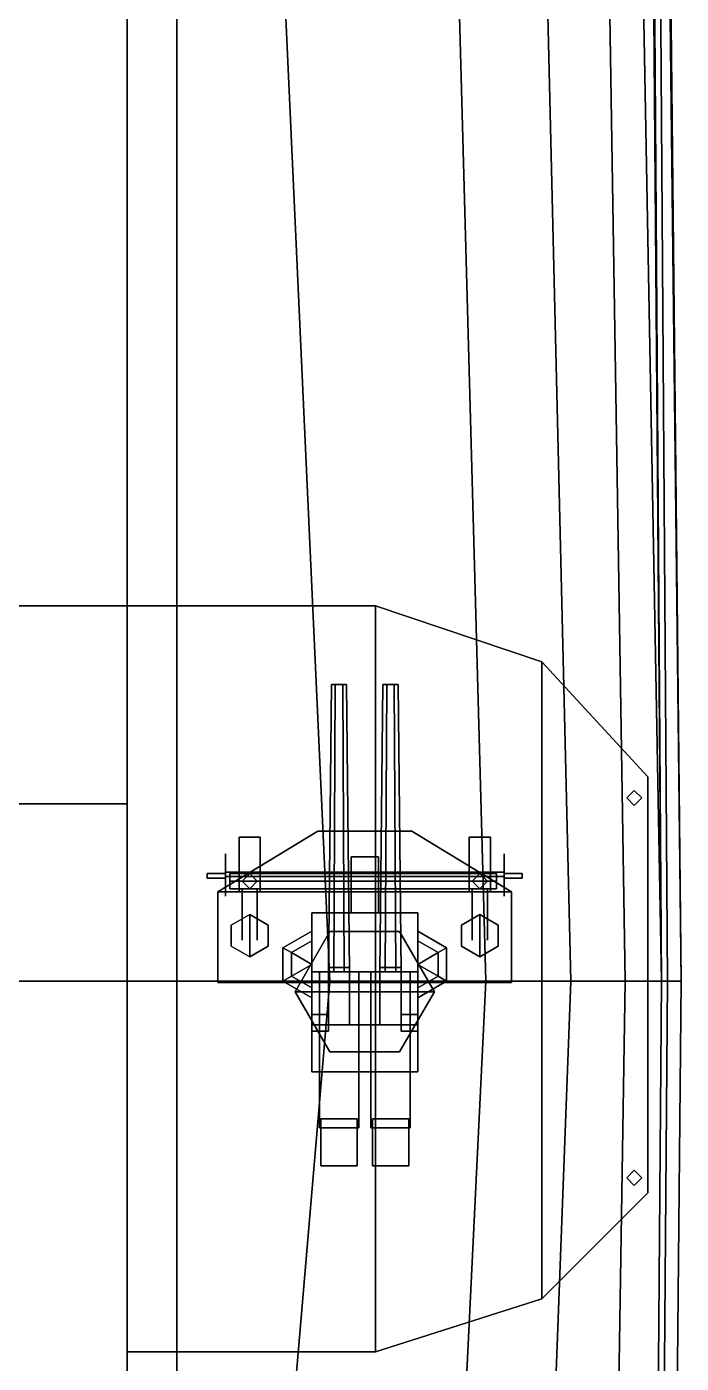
# Model space of a CAD drawing. Header units: millimetres. Extents: x -6 to 6, y -60 to 60.
# Drawn here: x 1.57 to 5.89, y -6.91 to 1.92 of the extents above; entities that cross this region are included whole.
import ezdxf

# ---------------------------------------------------------------- set-up
doc = ezdxf.new("R2010")
doc.units = ezdxf.units.MM
for name, color, linetype in [('gun', 1, 'Continuous'), ('h2', 7, 'Continuous'), ('railings', 6, 'Continuous'), ('sleeve', 5, 'Continuous'), ('turret', 2, 'Continuous')]:
    doc.layers.add(name, color=color, linetype=linetype)

msp = doc.modelspace()

# ---------------------------------------------------------------- linework, layer by layer
for points in [[(2.23, -3.21, 3.38), (2.23, 18.44, 3.38), (-2.23, 18.44, 3.38), (-2.23, -3.21, 3.38)], [(2.23, -22.69, 2.84), (2.23, 18.44, 2.86), (2.23, 18.44, 3.38), (2.23, -22.69, 3.38)], [(1.43, -3.21, 5.12), (1.43, -1.9, 5.12), (2.23, -1.9, 5.12), (2.23, -3.21, 5.12)], [(2.23, -3.21, 5.12), (2.23, -1.9, 5.12), (1.43, -1.9, 5.12), (1.43, -3.21, 5.12)], [(3.87, -1.9, 6.18), (1.43, -1.9, 6.18), (1.43, -1.9, 5.12), (3.87, -1.9, 5.12)], [(3.87, -1.9, 5.12), (1.43, -1.9, 5.12), (1.43, -1.9, 6.18), (3.87, -1.9, 6.18)], [(3.87, -6.83, 5.12), (3.87, -1.9, 5.12), (2.23, -1.9, 5.12), (2.23, -6.83, 5.12)], [(2.23, -6.83, 5.12), (2.23, -1.9, 5.12), (3.87, -1.9, 5.12), (3.87, -6.83, 5.12)], [(4.97, -6.48, 5.12), (4.97, -2.27, 5.12), (3.87, -1.9, 5.12), (3.87, -6.83, 5.12)], [(3.87, -6.83, 5.12), (3.87, -1.9, 5.12), (4.97, -2.27, 5.12), (4.97, -6.48, 5.12)], [(4.97, -2.27, 5.12), (3.87, -1.9, 5.12), (3.87, -1.9, 6.18), (4.97, -2.27, 6.18)], [(4.97, -2.27, 6.18), (3.87, -1.9, 6.18), (3.87, -1.9, 5.12), (4.97, -2.27, 5.12)], [(4.97, -6.48, 5.12), (4.97, -2.27, 5.12), (5.67, -3.03, 5.12), (5.67, -5.78, 5.12)], [(5.67, -5.78, 5.12), (5.67, -3.03, 5.12), (4.97, -2.27, 5.12), (4.97, -6.48, 5.12)], [(5.67, -3.03, 6.18), (4.97, -2.27, 6.18), (4.97, -2.27, 5.12), (5.67, -3.03, 5.12)], [(5.67, -3.03, 5.12), (4.97, -2.27, 5.12), (4.97, -2.27, 6.18), (5.67, -3.03, 6.18)], [(5.67, -5.78, 5.12), (5.67, -3.03, 5.12), (5.67, -3.03, 6.18), (5.67, -5.78, 6.18)], [(5.67, -5.78, 6.18), (5.67, -3.03, 6.18), (5.67, -3.03, 5.12), (5.67, -5.78, 5.12)], [(5.58, -3.12, 2.71), (5.53, -3.17, 2.71), (5.53, -3.17, 5.12), (5.58, -3.12, 5.12)], [(5.53, -3.17, 2.71), (5.58, -3.22, 2.71), (5.58, -3.22, 5.12), (5.53, -3.17, 5.12)], [(5.63, -3.17, 2.71), (5.58, -3.12, 2.71), (5.58, -3.12, 5.12), (5.63, -3.17, 5.12)], [(5.58, -3.22, 2.71), (5.63, -3.17, 2.71), (5.63, -3.17, 5.12), (5.58, -3.22, 5.12)], [(2.23, -10.92, 5.12), (2.23, -3.21, 5.12), (-2.23, -3.21, 5.12), (-2.23, -10.92, 5.12)], [(2.23, -3.21, 5.12), (2.23, -3.21, 3.38), (1.43, -3.21, 3.38), (1.43, -3.21, 5.12)], [(2.23, -10.92, 3.38), (2.23, -3.21, 3.38), (2.23, -3.21, 5.12), (2.23, -10.92, 5.12)], [(5.58, -5.63, 2.71), (5.53, -5.68, 2.71), (5.53, -5.68, 5.12), (5.58, -5.63, 5.12)], [(5.63, -5.68, 2.71), (5.58, -5.63, 2.71), (5.58, -5.63, 5.12), (5.63, -5.68, 5.12)], [(5.53, -5.68, 2.71), (5.58, -5.73, 2.71), (5.58, -5.73, 5.12), (5.53, -5.68, 5.12)], [(5.58, -5.73, 2.71), (5.63, -5.68, 2.71), (5.63, -5.68, 5.12), (5.58, -5.73, 5.12)], [(4.97, -6.48, 6.18), (5.67, -5.78, 6.18), (5.67, -5.78, 5.12), (4.97, -6.48, 5.12)], [(4.97, -6.48, 5.12), (5.67, -5.78, 5.12), (5.67, -5.78, 6.18), (4.97, -6.48, 6.18)], [(3.87, -6.83, 5.12), (4.97, -6.48, 5.12), (4.97, -6.48, 6.18), (3.87, -6.83, 6.18)], [(3.87, -6.83, 6.18), (4.97, -6.48, 6.18), (4.97, -6.48, 5.12), (3.87, -6.83, 5.12)], [(2.23, -6.83, 6.18), (3.87, -6.83, 6.18), (3.87, -6.83, 5.12), (2.23, -6.83, 5.12)], [(2.23, -6.83, 5.12), (3.87, -6.83, 5.12), (3.87, -6.83, 6.18), (2.23, -6.83, 6.18)], [(2.23, -10.92, 5.12), (2.23, -6.83, 5.12), (2.23, -6.83, 6.18), (2.23, -10.92, 6.18)], [(2.23, -10.92, 6.18), (2.23, -6.83, 6.18), (2.23, -6.83, 5.12), (2.23, -10.92, 5.12)]]:
    msp.add_3dface(points)
at = {"layer": 'gun'}
for points in [[(3.595, -4.32, 6.5894), (3.56, -4.32, 6.65), (3.58, -2.42, 6.65), (3.605, -2.42, 6.6067)], [(3.56, -4.32, 6.65), (3.595, -4.32, 6.7106), (3.605, -2.42, 6.6933), (3.58, -2.42, 6.65)], [(3.605, -2.42, 6.6933), (3.655, -2.42, 6.6933), (3.68, -2.42, 6.65), (3.58, -2.42, 6.65)], [(3.58, -2.42, 6.65), (3.68, -2.42, 6.65), (3.655, -2.42, 6.6067), (3.605, -2.42, 6.6067)], [(3.665, -4.32, 6.5894), (3.595, -4.32, 6.5894), (3.605, -2.42, 6.6067), (3.655, -2.42, 6.6067)], [(3.595, -4.32, 6.7106), (3.665, -4.32, 6.7106), (3.655, -2.42, 6.6933), (3.605, -2.42, 6.6933)], [(3.7, -4.32, 6.65), (3.665, -4.32, 6.5894), (3.655, -2.42, 6.6067), (3.68, -2.42, 6.65)], [(3.665, -4.32, 6.7106), (3.7, -4.32, 6.65), (3.68, -2.42, 6.65), (3.655, -2.42, 6.6933)], [(3.935, -4.32, 6.5894), (3.9, -4.32, 6.65), (3.92, -2.42, 6.65), (3.945, -2.42, 6.6067)], [(3.9, -4.32, 6.65), (3.935, -4.32, 6.7106), (3.945, -2.42, 6.6933), (3.92, -2.42, 6.65)], [(3.92, -2.42, 6.65), (4.02, -2.42, 6.65), (3.995, -2.42, 6.6067), (3.945, -2.42, 6.6067)], [(3.945, -2.42, 6.6933), (3.995, -2.42, 6.6933), (4.02, -2.42, 6.65), (3.92, -2.42, 6.65)], [(4.005, -4.32, 6.5894), (3.935, -4.32, 6.5894), (3.945, -2.42, 6.6067), (3.995, -2.42, 6.6067)], [(3.935, -4.32, 6.7106), (4.005, -4.32, 6.7106), (3.995, -2.42, 6.6933), (3.945, -2.42, 6.6933)], [(4.04, -4.32, 6.65), (4.005, -4.32, 6.5894), (3.995, -2.42, 6.6067), (4.02, -2.42, 6.65)], [(4.005, -4.32, 6.7106), (4.04, -4.32, 6.65), (4.02, -2.42, 6.65), (3.995, -2.42, 6.6933)]]:
    msp.add_3dface(points, dxfattribs=at)
at = {"layer": 'h2'}
for points in [[(0, -4.38, 2.88), (0, 7, 2.88), (2.56, 7, 2.83), (2.56, -4.38, 2.85)], [(3.57, -4.38, -3.33), (3.05, 7, -3.35), (0.99, 7, -3.75), (1.45, -4.38, -3.71)], [(2.56, -4.38, 2.85), (2.56, 7, 2.83), (5.68, 7, 2.66), (5.76, -4.38, 2.71)], [(4.6, -4.38, -2.95), (4.29, 7, -2.93), (3.05, 7, -3.35), (3.57, -4.38, -3.33)], [(5.16, -4.38, -2.39), (4.89, 7, -2.41), (4.29, 7, -2.93), (4.6, -4.38, -2.95)], [(5.52, -4.38, -1.68), (5.34, 7, -1.7), (4.89, 7, -2.41), (5.16, -4.38, -2.39)], [(5.76, -4.38, -0.78), (5.67, 7, -0.71), (5.34, 7, -1.7), (5.52, -4.38, -1.68)], [(5.89, -4.38, 0.44), (5.77, 7, 0.42), (5.67, 7, -0.71), (5.76, -4.38, -0.78)], [(5.76, -4.38, 2.71), (5.68, 7, 2.66), (5.72, 7, 1.95), (5.8, -4.38, 2.39)], [(5.8, -4.38, 2.39), (5.72, 7, 1.95), (5.76, 7, 1.49), (5.89, -4.38, 1.51)], [(5.89, -4.38, 1.51), (5.76, 7, 1.49), (5.77, 7, 0.42), (5.89, -4.38, 0.44)], [(0, -15.88, 2.85), (0, -4.38, 2.88), (2.56, -4.38, 2.85), (2.56, -15.88, 2.83)], [(2.59, -15.88, -3.33), (3.57, -4.38, -3.33), (1.45, -4.38, -3.71), (1.45, -15.88, -3.56)], [(2.56, -15.88, 2.83), (2.56, -4.38, 2.85), (5.76, -4.38, 2.71), (5.67, -15.88, 2.68)], [(4.04, -15.88, -2.87), (4.6, -4.38, -2.95), (3.57, -4.38, -3.33), (2.59, -15.88, -3.33)], [(4.73, -15.88, -2.5), (5.16, -4.38, -2.39), (4.6, -4.38, -2.95), (4.04, -15.88, -2.87)], [(5.34, -15.88, -1.82), (5.52, -4.38, -1.68), (5.16, -4.38, -2.39), (4.73, -15.88, -2.5)], [(5.67, -15.88, -0.93), (5.76, -4.38, -0.78), (5.52, -4.38, -1.68), (5.34, -15.88, -1.82)], [(5.67, -15.88, 2.68), (5.76, -4.38, 2.71), (5.8, -4.38, 2.39), (5.71, -15.88, 2.39)], [(5.78, -15.88, 0.44), (5.89, -4.38, 0.44), (5.76, -4.38, -0.78), (5.67, -15.88, -0.93)], [(5.71, -15.88, 2.39), (5.8, -4.38, 2.39), (5.89, -4.38, 1.51), (5.78, -15.88, 1.51)], [(5.78, -15.88, 1.51), (5.89, -4.38, 1.51), (5.89, -4.38, 0.44), (5.78, -15.88, 0.44)]]:
    msp.add_3dface(points, dxfattribs=at)
at = {"layer": 'railings'}
for points in [[(5.55, 7, 3.58), (5.76, -4.38, 3.62), (5.76, -4.38, 2.71), (5.68, 7, 2.66)], [(5.68, 7, 2.66), (5.76, -4.38, 2.71), (5.76, -4.38, 3.62), (5.55, 7, 3.58)], [(5.76, -4.38, 2.71), (5.67, -15.88, 2.68), (5.67, -15.88, 3.7), (5.76, -4.38, 3.62)], [(5.76, -4.38, 3.62), (5.67, -15.88, 3.7), (5.67, -15.88, 2.68), (5.76, -4.38, 2.71)]]:
    msp.add_3dface(points, dxfattribs=at)
at = {"layer": 'sleeve'}
for points in [[(3.5, -5.35, 6.52), (3.5, -4.32, 6.52), (3.76, -4.32, 6.52), (3.76, -5.35, 6.52)], [(3.76, -4.32, 6.84), (3.76, -4.32, 6.52), (3.5, -4.32, 6.52), (3.5, -4.32, 6.84)], [(3.5, -4.32, 6.84), (3.5, -4.32, 6.52), (3.5, -5.35, 6.52), (3.5, -5.35, 6.84)], [(3.76, -5.35, 6.84), (3.76, -4.32, 6.84), (3.5, -4.32, 6.84), (3.5, -5.35, 6.84)], [(3.56, -4.29, 6.52), (3.56, -4.29, 6.11), (3.56, -4.67, 6.11), (3.56, -4.67, 6.52)], [(3.7, -4.29, 6.52), (3.7, -4.29, 6.11), (3.56, -4.29, 6.11), (3.56, -4.29, 6.52)], [(3.56, -4.67, 6.11), (3.56, -4.29, 6.11), (3.7, -4.29, 6.11), (3.7, -4.67, 6.11)], [(3.7, -4.32, 6.52), (3.7, -4.29, 6.52), (3.56, -4.29, 6.52), (3.56, -4.32, 6.52)], [(3.7, -4.67, 6.11), (3.7, -4.29, 6.11), (3.7, -4.29, 6.52), (3.7, -4.67, 6.52)], [(3.76, -5.35, 6.52), (3.76, -4.32, 6.52), (3.76, -4.32, 6.84), (3.76, -5.35, 6.84)], [(4.1, -4.32, 6.84), (4.1, -4.32, 6.52), (3.84, -4.32, 6.52), (3.84, -4.32, 6.84)], [(4.1, -5.35, 6.84), (4.1, -4.32, 6.84), (3.84, -4.32, 6.84), (3.84, -5.35, 6.84)], [(3.84, -4.32, 6.84), (3.84, -4.32, 6.52), (3.84, -5.35, 6.52), (3.84, -5.35, 6.84)], [(3.84, -5.35, 6.52), (3.84, -4.32, 6.52), (4.1, -4.32, 6.52), (4.1, -5.35, 6.52)], [(3.9, -4.29, 6.52), (3.9, -4.29, 6.11), (3.9, -4.67, 6.11), (3.9, -4.67, 6.52)], [(4.04, -4.29, 6.52), (4.04, -4.29, 6.11), (3.9, -4.29, 6.11), (3.9, -4.29, 6.52)], [(3.9, -4.67, 6.11), (3.9, -4.29, 6.11), (4.04, -4.29, 6.11), (4.04, -4.67, 6.11)], [(4.04, -4.32, 6.52), (4.04, -4.29, 6.52), (3.9, -4.29, 6.52), (3.9, -4.32, 6.52)], [(4.04, -4.67, 6.11), (4.04, -4.29, 6.11), (4.04, -4.29, 6.52), (4.04, -4.67, 6.52)], [(4.1, -5.35, 6.52), (4.1, -4.32, 6.52), (4.1, -4.32, 6.84), (4.1, -5.35, 6.84)], [(4.15, -4.67, 6.52), (4.15, -4.67, 6.11), (3.45, -4.67, 6.11), (3.45, -4.67, 6.52)], [(3.45, -4.98, 6.33), (3.45, -4.67, 6.11), (4.15, -4.67, 6.11), (4.15, -4.98, 6.33)], [(3.45, -4.67, 6.52), (3.45, -4.67, 6.11), (3.45, -4.98, 6.33), (3.45, -4.98, 6.52)], [(4.15, -4.98, 6.52), (4.15, -4.67, 6.52), (3.45, -4.67, 6.52), (3.45, -4.98, 6.52)], [(4.15, -4.98, 6.33), (4.15, -4.67, 6.11), (4.15, -4.67, 6.52), (4.15, -4.98, 6.52)], [(3.45, -4.98, 6.52), (3.45, -4.98, 6.33), (4.15, -4.98, 6.33), (4.15, -4.98, 6.52)], [(3.75, -5.6, 6.77), (3.75, -5.29, 6.77), (3.51, -5.29, 6.77), (3.51, -5.6, 6.77)], [(3.75, -5.29, 6.52), (3.75, -5.29, 6.46), (3.51, -5.29, 6.46), (3.51, -5.29, 6.52)], [(3.51, -5.6, 6.46), (3.51, -5.29, 6.46), (3.75, -5.29, 6.46), (3.75, -5.6, 6.46)], [(3.51, -5.29, 6.77), (3.51, -5.29, 6.46), (3.51, -5.6, 6.46), (3.51, -5.6, 6.77)], [(3.75, -5.6, 6.46), (3.75, -5.29, 6.46), (3.75, -5.29, 6.77), (3.75, -5.6, 6.77)], [(4.09, -5.6, 6.77), (4.09, -5.29, 6.77), (3.85, -5.29, 6.77), (3.85, -5.6, 6.77)], [(3.85, -5.29, 6.77), (3.85, -5.29, 6.46), (3.85, -5.6, 6.46), (3.85, -5.6, 6.77)], [(3.85, -5.6, 6.46), (3.85, -5.29, 6.46), (4.09, -5.29, 6.46), (4.09, -5.6, 6.46)], [(4.09, -5.29, 6.52), (4.09, -5.29, 6.46), (3.85, -5.29, 6.46), (3.85, -5.29, 6.52)], [(4.09, -5.6, 6.46), (4.09, -5.29, 6.46), (4.09, -5.29, 6.77), (4.09, -5.6, 6.77)], [(3.5, -5.35, 6.84), (3.5, -5.35, 6.52), (3.76, -5.35, 6.52), (3.76, -5.35, 6.84)], [(3.84, -5.35, 6.84), (3.84, -5.35, 6.52), (4.1, -5.35, 6.52), (4.1, -5.35, 6.84)], [(3.51, -5.6, 6.77), (3.51, -5.6, 6.46), (3.75, -5.6, 6.46), (3.75, -5.6, 6.77)], [(3.85, -5.6, 6.77), (3.85, -5.6, 6.46), (4.09, -5.6, 6.46), (4.09, -5.6, 6.77)]]:
    msp.add_3dface(points, dxfattribs=at)
at = {"layer": 'turret'}
for points in [[(2.83, -3.79, 5.32), (3.49, -3.39, 5.32), (4.11, -3.39, 5.32), (4.77, -3.79, 5.32)], [(4.77, -3.79, 5.32), (4.11, -3.39, 5.32), (3.49, -3.39, 5.32), (2.83, -3.79, 5.32)], [(2.97, -3.7052, 5.32), (2.97, -3.43, 5.32), (3.11, -3.43, 5.32), (3.11, -3.6203, 5.32)], [(2.97, -3.43, 5.81), (2.97, -3.43, 5.32), (2.97, -3.79, 5.32), (2.97, -3.79, 5.81)], [(3.11, -3.43, 5.81), (3.11, -3.43, 5.32), (2.97, -3.43, 5.32), (2.97, -3.43, 5.81)], [(3.11, -3.79, 5.81), (3.11, -3.43, 5.81), (2.97, -3.43, 5.81), (2.97, -3.79, 5.81)], [(3.11, -3.79, 5.32), (3.11, -3.43, 5.32), (3.11, -3.43, 5.81), (3.11, -3.79, 5.81)], [(4.49, -3.6203, 5.32), (4.49, -3.43, 5.32), (4.63, -3.43, 5.32), (4.63, -3.7052, 5.32)], [(4.63, -3.43, 5.81), (4.63, -3.43, 5.32), (4.49, -3.43, 5.32), (4.49, -3.43, 5.81)], [(4.49, -3.43, 5.81), (4.49, -3.43, 5.32), (4.49, -3.79, 5.32), (4.49, -3.79, 5.81)], [(4.63, -3.79, 5.81), (4.63, -3.43, 5.81), (4.49, -3.43, 5.81), (4.49, -3.79, 5.81)], [(4.63, -3.79, 5.32), (4.63, -3.43, 5.32), (4.63, -3.43, 5.81), (4.63, -3.79, 5.81)], [(2.88, -3.82, 5.76), (2.88, -3.54, 5.76), (2.88, -3.61, 5.8812), (2.88, -3.75, 5.8812)], [(2.88, -3.75, 5.8812), (2.88, -3.61, 5.8812), (2.88, -3.54, 5.76), (2.88, -3.82, 5.76)], [(2.88, -3.82, 5.76), (2.88, -3.54, 5.76), (2.88, -3.61, 5.6388), (2.88, -3.75, 5.6388)], [(2.88, -3.75, 5.6388), (2.88, -3.61, 5.6388), (2.88, -3.54, 5.76), (2.88, -3.82, 5.76)], [(3.71, -3.56, 5.87), (3.71, -3.56, 5.66), (3.71, -3.93, 5.5), (3.71, -3.93, 6.05)], [(3.89, -3.93, 6.05), (3.89, -3.56, 5.87), (3.71, -3.56, 5.87), (3.71, -3.93, 6.05)], [(3.89, -3.56, 5.87), (3.89, -3.56, 5.66), (3.71, -3.56, 5.66), (3.71, -3.56, 5.87)], [(3.71, -3.93, 5.5), (3.71, -3.56, 5.66), (3.89, -3.56, 5.66), (3.89, -3.93, 5.5)], [(3.89, -3.93, 5.5), (3.89, -3.56, 5.66), (3.89, -3.56, 5.87), (3.89, -3.93, 6.05)], [(4.72, -3.82, 5.76), (4.72, -3.54, 5.76), (4.72, -3.61, 5.6388), (4.72, -3.75, 5.6388)], [(4.72, -3.75, 5.6388), (4.72, -3.61, 5.6388), (4.72, -3.54, 5.76), (4.72, -3.82, 5.76)], [(4.72, -3.75, 5.8812), (4.72, -3.61, 5.8812), (4.72, -3.54, 5.76), (4.72, -3.82, 5.76)], [(4.72, -3.82, 5.76), (4.72, -3.54, 5.76), (4.72, -3.61, 5.8812), (4.72, -3.75, 5.8812)], [(2.76, -3.7, 5.8327), (2.76, -3.7, 5.8327), (2.76, -3.7, 5.8673), (2.76, -3.67, 5.85)], [(2.76, -3.7, 5.8327), (2.76, -3.67, 5.85), (2.88, -3.67, 5.85), (2.88, -3.7, 5.8327)], [(2.76, -3.67, 5.85), (2.76, -3.7, 5.8673), (2.88, -3.7, 5.8673), (2.88, -3.67, 5.85)], [(2.76, -3.7, 5.8673), (2.76, -3.7, 5.8327), (2.88, -3.7, 5.8327), (2.88, -3.7, 5.8673)], [(2.88, -3.69, 5.7427), (2.88, -3.66, 5.76), (4.72, -3.66, 5.76), (4.72, -3.69, 5.7427)], [(2.88, -3.66, 5.76), (2.88, -3.69, 5.7773), (4.72, -3.69, 5.7773), (4.72, -3.66, 5.76)], [(2.88, -3.69, 5.7773), (2.88, -3.69, 5.7427), (4.72, -3.69, 5.7427), (4.72, -3.69, 5.7773)], [(2.91, -3.72, 6.32), (2.91, -3.77, 6.37), (2.91, -3.72, 6.42), (2.91, -3.67, 6.37)], [(2.91, -3.72, 6.32), (2.91, -3.67, 6.37), (4.67, -3.67, 6.37), (4.67, -3.72, 6.32)], [(2.91, -3.67, 6.37), (2.91, -3.72, 6.42), (4.67, -3.72, 6.42), (4.67, -3.67, 6.37)], [(3.04, -3.67, 5.81), (2.99, -3.72, 5.81), (2.99, -3.72, 6.32), (3.04, -3.67, 6.37)], [(3.09, -3.72, 5.81), (3.04, -3.67, 5.81), (3.04, -3.67, 6.37), (3.09, -3.72, 6.32)], [(4.56, -3.67, 5.81), (4.51, -3.72, 5.81), (4.51, -3.72, 6.32), (4.56, -3.67, 6.37)], [(4.61, -3.72, 5.81), (4.56, -3.67, 5.81), (4.56, -3.67, 6.37), (4.61, -3.72, 6.32)], [(4.67, -3.67, 6.37), (4.67, -3.72, 6.42), (4.67, -3.77, 6.37), (4.67, -3.72, 6.32)], [(4.72, -3.7, 5.6527), (4.72, -3.67, 5.67), (4.84, -3.67, 5.67), (4.84, -3.7, 5.6527)], [(4.72, -3.67, 5.67), (4.72, -3.7, 5.6873), (4.84, -3.7, 5.6873), (4.84, -3.67, 5.67)], [(4.72, -3.7, 5.6873), (4.72, -3.7, 5.6527), (4.84, -3.7, 5.6527), (4.84, -3.7, 5.6873)], [(4.84, -3.67, 5.67), (4.84, -3.7, 5.6873), (4.84, -3.7, 5.6527)], [(2.83, -4.39, 5.32), (2.83, -3.79, 5.32), (4.77, -3.79, 5.32), (4.77, -4.39, 5.32)], [(4.77, -4.39, 5.32), (4.77, -3.79, 5.32), (2.83, -3.79, 5.32), (2.83, -4.39, 5.32)], [(2.91, -3.77, 6.37), (2.91, -3.72, 6.32), (4.67, -3.72, 6.32), (4.67, -3.77, 6.37)], [(2.91, -3.72, 6.42), (2.91, -3.77, 6.37), (4.67, -3.77, 6.37), (4.67, -3.72, 6.42)], [(2.97, -3.79, 5.81), (2.97, -3.79, 5.32), (3.11, -3.79, 5.32), (3.11, -3.79, 5.81)], [(2.99, -3.72, 5.81), (3.04, -3.77, 5.81), (3.04, -3.77, 6.37), (2.99, -3.72, 6.32)], [(2.99, -4.11, 5.56), (2.99, -4.02, 5.63), (2.99, -3.77, 5.63), (2.99, -3.77, 5.56)], [(2.99, -3.77, 5.56), (2.99, -3.77, 5.63), (2.99, -4.02, 5.63), (2.99, -4.11, 5.56)], [(3.04, -3.77, 5.81), (3.09, -3.72, 5.81), (3.09, -3.72, 6.32), (3.04, -3.77, 6.37)], [(3.09, -3.77, 5.56), (3.09, -3.77, 5.63), (3.09, -4.02, 5.63), (3.09, -4.11, 5.56)], [(3.09, -4.11, 5.56), (3.09, -4.02, 5.63), (3.09, -3.77, 5.63), (3.09, -3.77, 5.56)], [(4.49, -3.79, 5.81), (4.49, -3.79, 5.32), (4.63, -3.79, 5.32), (4.63, -3.79, 5.81)], [(4.51, -3.72, 5.81), (4.56, -3.77, 5.81), (4.56, -3.77, 6.37), (4.51, -3.72, 6.32)], [(4.51, -3.77, 5.56), (4.51, -3.77, 5.63), (4.51, -4.02, 5.63), (4.51, -4.11, 5.56)], [(4.51, -4.11, 5.56), (4.51, -4.02, 5.63), (4.51, -3.77, 5.63), (4.51, -3.77, 5.56)], [(4.56, -3.77, 5.81), (4.61, -3.72, 5.81), (4.61, -3.72, 6.32), (4.56, -3.77, 6.37)], [(4.61, -3.77, 5.56), (4.61, -3.77, 5.63), (4.61, -4.02, 5.63), (4.61, -4.11, 5.56)], [(4.61, -4.11, 5.56), (4.61, -4.02, 5.63), (4.61, -3.77, 5.63), (4.61, -3.77, 5.56)], [(3.04, -4.22, 5.8), (3.04, -3.94, 5.8), (2.9188, -4.01, 5.8), (2.9188, -4.15, 5.8)], [(2.9188, -4.15, 5.8), (2.9188, -4.01, 5.8), (3.04, -3.94, 5.8), (3.04, -4.22, 5.8)], [(3.1612, -4.15, 5.8), (3.1612, -4.01, 5.8), (3.04, -3.94, 5.8), (3.04, -4.22, 5.8)], [(3.04, -4.22, 5.8), (3.04, -3.94, 5.8), (3.1612, -4.01, 5.8), (3.1612, -4.15, 5.8)], [(3.45, -3.93, 6.05), (3.45, -3.93, 5.32), (3.45, -4.32, 5.32), (3.45, -4.32, 6.38)], [(4.15, -4.32, 6.38), (4.15, -3.93, 6.05), (3.45, -3.93, 6.05), (3.45, -4.32, 6.38)], [(3.45, -4.32, 5.32), (3.45, -3.93, 5.32), (4.15, -3.93, 5.32), (4.15, -4.32, 5.32)], [(4.15, -3.93, 6.05), (4.15, -3.93, 5.32), (3.45, -3.93, 5.32), (3.45, -3.93, 6.05)], [(4.15, -4.32, 5.32), (4.15, -3.93, 5.32), (4.15, -3.93, 6.05), (4.15, -4.32, 6.38)], [(4.4388, -4.15, 5.8), (4.4388, -4.01, 5.8), (4.56, -3.94, 5.8), (4.56, -4.22, 5.8)], [(4.56, -4.22, 5.8), (4.56, -3.94, 5.8), (4.4388, -4.01, 5.8), (4.4388, -4.15, 5.8)], [(4.56, -4.22, 5.8), (4.56, -3.94, 5.8), (4.6812, -4.01, 5.8), (4.6812, -4.15, 5.8)], [(4.6812, -4.15, 5.8), (4.6812, -4.01, 5.8), (4.56, -3.94, 5.8), (4.56, -4.22, 5.8)], [(3.09, -4.11, 5.56), (3.09, -4.02, 5.63), (3.09, -4.02, 5.8), (3.09, -4.11, 5.8)], [(3.09, -4.11, 5.8), (3.09, -4.02, 5.8), (3.09, -4.02, 5.63), (3.09, -4.11, 5.56)], [(3.3153, -4.1922, 5.4244), (3.2595, -4.16, 5.58), (3.45, -4.05, 5.58), (3.45, -4.1144, 5.4244)], [(3.45, -4.1144, 6.1056), (3.45, -4.05, 5.95), (3.2595, -4.16, 5.95), (3.3153, -4.1922, 6.1056)], [(3.2595, -4.16, 5.95), (3.45, -4.05, 5.95), (3.45, -4.05, 5.58), (3.2595, -4.16, 5.58)], [(3.34, -4.45, 5.32), (4.26, -4.45, 5.32), (4.03, -4.0516, 5.32), (3.57, -4.0516, 5.32)], [(3.57, -4.0516, 5.12), (3.34, -4.45, 5.12), (3.34, -4.45, 5.32), (3.57, -4.0516, 5.32)], [(4.03, -4.0516, 5.12), (3.57, -4.0516, 5.12), (3.57, -4.0516, 5.32), (4.03, -4.0516, 5.32)], [(4.26, -4.45, 5.12), (4.03, -4.0516, 5.12), (4.03, -4.0516, 5.32), (4.26, -4.45, 5.32)], [(4.15, -4.1144, 5.4244), (4.15, -4.05, 5.58), (4.3405, -4.16, 5.58), (4.2847, -4.1922, 5.4244)], [(4.2847, -4.1922, 6.1056), (4.3405, -4.16, 5.95), (4.15, -4.05, 5.95), (4.15, -4.1144, 6.1056)], [(4.15, -4.05, 5.95), (4.3405, -4.16, 5.95), (4.3405, -4.16, 5.58), (4.15, -4.05, 5.58)], [(4.61, -4.11, 5.56), (4.61, -4.02, 5.63), (4.61, -4.02, 5.8), (4.61, -4.11, 5.8)], [(4.61, -4.11, 5.8), (4.61, -4.02, 5.8), (4.61, -4.02, 5.63), (4.61, -4.11, 5.56)], [(3.45, -4.27, 5.36), (3.3153, -4.1922, 5.4244), (3.45, -4.1144, 5.4244), (3.45, -4.27, 5.36)], [(3.45, -4.27, 6.17), (3.45, -4.1144, 6.1056), (3.3153, -4.1922, 6.1056), (3.45, -4.27, 6.17)], [(4.15, -4.27, 5.36), (4.15, -4.1144, 5.4244), (4.2847, -4.1922, 5.4244), (4.15, -4.27, 5.36)], [(4.15, -4.27, 6.17), (4.2847, -4.1922, 6.1056), (4.15, -4.1144, 6.1056), (4.15, -4.27, 6.17)], [(3.3153, -4.3478, 5.4244), (3.2595, -4.38, 5.58), (3.2595, -4.16, 5.58), (3.3153, -4.1922, 5.4244)], [(3.3153, -4.1922, 6.1056), (3.2595, -4.16, 5.95), (3.2595, -4.38, 5.95), (3.3153, -4.3478, 6.1056)], [(3.2595, -4.38, 5.95), (3.2595, -4.16, 5.95), (3.2595, -4.16, 5.58), (3.2595, -4.38, 5.58)], [(3.45, -4.27, 5.36), (3.3153, -4.3478, 5.4244), (3.3153, -4.1922, 5.4244), (3.45, -4.27, 5.36)], [(3.45, -4.27, 6.17), (3.3153, -4.1922, 6.1056), (3.3153, -4.3478, 6.1056), (3.45, -4.27, 6.17)], [(4.15, -4.27, 5.36), (4.2847, -4.1922, 5.4244), (4.2847, -4.3478, 5.4244), (4.15, -4.27, 5.36)], [(4.15, -4.27, 6.17), (4.2847, -4.3478, 6.1056), (4.2847, -4.1922, 6.1056), (4.15, -4.27, 6.17)], [(4.2847, -4.1922, 6.1056), (4.2847, -4.3478, 6.1056), (4.3405, -4.38, 5.95), (4.3405, -4.16, 5.95)], [(4.3405, -4.16, 5.95), (4.3405, -4.38, 5.95), (4.3405, -4.38, 5.58), (4.3405, -4.16, 5.58)], [(3.45, -4.27, 5.36), (3.45, -4.4256, 5.4244), (3.3153, -4.3478, 5.4244), (3.45, -4.27, 5.36)], [(3.45, -4.27, 6.17), (3.3153, -4.3478, 6.1056), (3.45, -4.4256, 6.1056), (3.45, -4.27, 6.17)], [(3.45, -4.32, 6.38), (3.45, -4.32, 6.04), (3.45, -4.6, 6.04), (3.45, -4.71, 6.38)], [(3.45, -4.32, 6.04), (3.45, -4.32, 5.32), (3.45, -4.6, 5.47), (3.45, -4.6, 6.04)], [(3.45, -4.6, 5.47), (3.45, -4.32, 5.32), (3.56, -4.32, 5.32), (3.56, -4.6, 5.47)], [(3.56, -4.71, 6.38), (3.56, -4.32, 6.38), (3.45, -4.32, 6.38), (3.45, -4.71, 6.38)], [(3.56, -4.32, 6.38), (3.56, -4.32, 5.32), (4.04, -4.32, 5.32), (4.04, -4.32, 6.38)], [(3.56, -4.6, 6.04), (3.56, -4.32, 6.04), (3.56, -4.32, 6.38), (3.56, -4.71, 6.38)], [(3.56, -4.6, 5.47), (3.56, -4.32, 5.32), (3.56, -4.32, 6.04), (3.56, -4.6, 6.04)], [(4.04, -4.32, 6.38), (4.04, -4.32, 6.04), (4.04, -4.6, 6.04), (4.04, -4.71, 6.38)], [(4.04, -4.6, 5.47), (4.04, -4.32, 5.32), (4.15, -4.32, 5.32), (4.15, -4.6, 5.47)], [(4.04, -4.32, 6.04), (4.04, -4.32, 5.32), (4.04, -4.6, 5.47), (4.04, -4.6, 6.04)], [(4.15, -4.71, 6.38), (4.15, -4.32, 6.38), (4.04, -4.32, 6.38), (4.04, -4.71, 6.38)], [(4.15, -4.27, 5.36), (4.2847, -4.3478, 5.4244), (4.15, -4.4256, 5.4244), (4.15, -4.27, 5.36)], [(4.15, -4.27, 6.17), (4.15, -4.4256, 6.1056), (4.2847, -4.3478, 6.1056), (4.15, -4.27, 6.17)], [(4.15, -4.6, 6.04), (4.15, -4.32, 6.04), (4.15, -4.32, 6.38), (4.15, -4.71, 6.38)], [(4.15, -4.6, 5.47), (4.15, -4.32, 5.32), (4.15, -4.32, 6.04), (4.15, -4.6, 6.04)], [(3.45, -4.4256, 5.4244), (3.45, -4.49, 5.58), (3.2595, -4.38, 5.58), (3.3153, -4.3478, 5.4244)], [(3.3153, -4.3478, 6.1056), (3.2595, -4.38, 5.95), (3.45, -4.49, 5.95), (3.45, -4.4256, 6.1056)], [(3.45, -4.49, 5.95), (3.2595, -4.38, 5.95), (3.2595, -4.38, 5.58), (3.45, -4.49, 5.58)], [(4.2847, -4.3478, 5.4244), (4.3405, -4.38, 5.58), (4.15, -4.49, 5.58), (4.15, -4.4256, 5.4244)], [(4.15, -4.4256, 6.1056), (4.15, -4.49, 5.95), (4.3405, -4.38, 5.95), (4.2847, -4.3478, 6.1056)], [(4.3405, -4.38, 5.95), (4.15, -4.49, 5.95), (4.15, -4.49, 5.58), (4.3405, -4.38, 5.58)], [(3.57, -4.8484, 5.32), (4.03, -4.8484, 5.32), (4.26, -4.45, 5.32), (3.34, -4.45, 5.32)], [(3.34, -4.45, 5.12), (3.57, -4.8484, 5.12), (3.57, -4.8484, 5.32), (3.34, -4.45, 5.32)], [(4.03, -4.8484, 5.12), (4.26, -4.45, 5.12), (4.26, -4.45, 5.32), (4.03, -4.8484, 5.32)], [(3.45, -4.71, 6.38), (3.45, -4.6, 6.04), (3.56, -4.6, 6.04), (3.56, -4.71, 6.38)], [(3.45, -4.6, 6.04), (3.45, -4.6, 5.47), (3.56, -4.6, 5.47), (3.56, -4.6, 6.04)], [(4.04, -4.71, 6.38), (4.04, -4.6, 6.04), (4.15, -4.6, 6.04), (4.15, -4.71, 6.38)], [(4.04, -4.6, 6.04), (4.04, -4.6, 5.47), (4.15, -4.6, 5.47), (4.15, -4.6, 6.04)], [(3.57, -4.8484, 5.12), (4.03, -4.8484, 5.12), (4.03, -4.8484, 5.32), (3.57, -4.8484, 5.32)]]:
    msp.add_3dface(points, dxfattribs=at)

doc.saveas('drawing.dxf')
